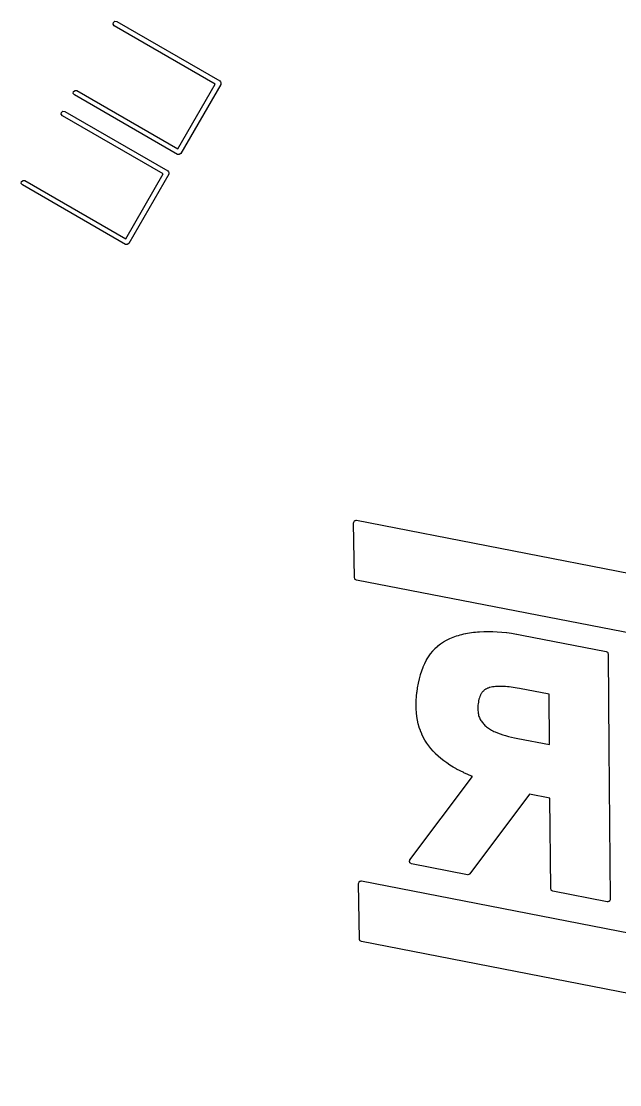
# Model space of a CAD drawing. Extents: x 48.6 to 101.4, y -117.4 to -43.9.
# Drawn here: x 48.61 to 63.01, y -97.3 to -71.71 of the extents above; entities that cross this region are included whole.
import ezdxf

# ---------------------------------------------------------------- set-up
doc = ezdxf.new("R2010")
doc.units = 0
doc.layers.add('BLACK', color=7, linetype='CONTINUOUS')

msp = doc.modelspace()

# ---------------------------------------------------------------- linework, layer by layer
at = {"layer": 'BLACK', "linetype": 'CONTINUOUS'}
for p, q in [((50.8204, -71.7826), (50.8264, -71.7371)), ((50.8483, -71.819), (50.8204, -71.7826)), ((50.8264, -71.7371), (50.8628, -71.7091)), ((53.2732, -73.219), (50.8483, -71.819)), ((50.8628, -71.7091), (50.9083, -71.7151)), ((50.9083, -71.7151), (53.3851, -73.1451)), ((53.3851, -73.1451), (53.402, -73.1671)), ((53.402, -73.1671), (53.4131, -73.1815)), ((53.4131, -73.1815), (53.4071, -73.2271)), ((49.8604, -73.4454), (49.8664, -73.3998)), ((49.8664, -73.3998), (49.9028, -73.3719)), ((49.9028, -73.3719), (49.9483, -73.3779)), ((49.9483, -73.3779), (52.3732, -74.7779)), ((52.3732, -74.7779), (53.2732, -73.219)), ((53.4071, -73.2271), (52.4471, -74.8898)), ((49.8883, -73.4818), (49.8604, -73.4454)), ((52.3651, -74.9118), (49.8883, -73.4818)), ((49.5704, -73.9477), (49.5764, -73.9021)), ((49.5983, -73.9841), (49.5704, -73.9477)), ((49.5764, -73.9021), (49.6128, -73.8742)), ((49.6128, -73.8742), (49.6583, -73.8802)), ((49.6583, -73.8802), (52.1351, -75.3102)), ((52.0232, -75.3841), (49.5983, -73.9841)), ((52.4107, -74.9178), (52.3651, -74.9118)), ((52.3651, -74.9118), (52.3651, -74.9118)), ((52.4471, -74.8898), (52.4107, -74.9178)), ((51.1232, -76.9429), (52.0232, -75.3841)), ((52.1571, -75.3921), (51.1971, -77.0549)), ((52.1351, -75.3102), (52.152, -75.3321)), ((52.152, -75.3321), (52.1631, -75.3466)), ((52.1631, -75.3466), (52.1571, -75.3921)), ((48.6104, -75.6104), (48.6164, -75.5649)), ((48.6383, -75.6469), (48.6104, -75.6104)), ((48.6164, -75.5649), (48.6528, -75.5369)), ((51.1151, -77.0769), (48.6383, -75.6469)), ((48.6528, -75.5369), (48.6983, -75.5429)), ((48.6983, -75.5429), (51.1232, -76.9429)), ((51.1607, -77.0828), (51.1151, -77.0769)), ((51.1151, -77.0769), (51.1151, -77.0769)), ((51.1971, -77.0549), (51.1607, -77.0828)), ((56.6055, -83.7759), (56.6079, -83.7699)), ((56.6236, -85.0993), (56.6055, -83.7759)), ((56.6066, -83.7636), (56.6161, -83.7492)), ((56.6079, -83.7699), (56.6066, -83.7636)), ((56.6161, -83.7492), (56.6225, -83.7331)), ((56.6225, -83.7331), (56.6284, -83.7306)), ((56.6284, -83.7306), (56.632, -83.7252)), ((56.632, -83.7252), (56.6489, -83.7218)), ((56.6489, -83.7218), (56.6647, -83.715)), ((56.6647, -83.715), (56.6707, -83.7173)), ((56.6707, -83.7173), (56.677, -83.7161)), ((56.677, -83.7161), (66.4091, -85.6078)), ((56.6304, -85.1152), (56.6236, -85.0993)), ((56.6339, -85.1321), (56.6304, -85.1152)), ((56.6393, -85.1357), (56.6339, -85.1321)), ((56.6418, -85.1416), (56.6393, -85.1357)), ((56.6578, -85.148), (56.6418, -85.1416)), ((56.6722, -85.1575), (56.6578, -85.148)), ((76.19, -88.9513), (56.6722, -85.1575)), ((59.0813, -86.4989), (59.1223, -86.486)), ((59.1223, -86.486), (59.1231, -86.486)), ((59.1231, -86.486), (59.1237, -86.4856)), ((59.1237, -86.4856), (59.1654, -86.4735)), ((59.1654, -86.4735), (59.1661, -86.4736)), ((59.1661, -86.4736), (59.1667, -86.4732)), ((59.1667, -86.4732), (59.2092, -86.462)), ((59.2092, -86.462), (59.2099, -86.4621)), ((59.2099, -86.4621), (59.2105, -86.4616)), ((59.2105, -86.4616), (59.2536, -86.4513)), ((59.2536, -86.4513), (59.2543, -86.4514)), ((59.2543, -86.4514), (59.2549, -86.451)), ((59.2549, -86.451), (59.2988, -86.4415)), ((59.2988, -86.4415), (59.2995, -86.4416)), ((59.2995, -86.4416), (59.3, -86.4412)), ((59.3, -86.4412), (59.3446, -86.4326)), ((59.3446, -86.4326), (59.3453, -86.4327)), ((59.3453, -86.4327), (59.3459, -86.4324)), ((59.3459, -86.4324), (59.3911, -86.4245)), ((59.3911, -86.4245), (59.3918, -86.4247)), ((59.3918, -86.4247), (59.3923, -86.4243)), ((59.3923, -86.4243), (59.4383, -86.4174)), ((59.4383, -86.4174), (59.439, -86.4175)), ((59.439, -86.4175), (59.4395, -86.4172)), ((59.4395, -86.4172), (59.4862, -86.4111)), ((59.4862, -86.4111), (59.4868, -86.4112)), ((59.4868, -86.4112), (59.4874, -86.4109)), ((59.4874, -86.4109), (59.5348, -86.4057)), ((59.5348, -86.4057), (59.5354, -86.4058)), ((59.5354, -86.4058), (59.5359, -86.4055)), ((59.5359, -86.4055), (59.584, -86.4011)), ((59.584, -86.4011), (59.5846, -86.4013)), ((59.5846, -86.4013), (59.5851, -86.401)), ((59.5851, -86.401), (59.6339, -86.3974)), ((59.6339, -86.3974), (59.6348, -86.3977)), ((59.6348, -86.3977), (59.6355, -86.3973)), ((59.6355, -86.3973), (59.7353, -86.3927)), ((59.7353, -86.3927), (59.7363, -86.3931)), ((59.7363, -86.3931), (59.7373, -86.3926)), ((59.7373, -86.3926), (59.8399, -86.3913)), ((59.8399, -86.3913), (59.8409, -86.3917)), ((59.8409, -86.3917), (59.8419, -86.3914)), ((59.8419, -86.3914), (59.9473, -86.3935)), ((59.9473, -86.3935), (59.9482, -86.3938)), ((59.9482, -86.3938), (59.9491, -86.3935)), ((59.9491, -86.3935), (60.0574, -86.399)), ((60.0574, -86.399), (60.0582, -86.3994)), ((60.0582, -86.3994), (60.0591, -86.3991)), ((60.0591, -86.3991), (60.1702, -86.4079)), ((60.1702, -86.4079), (60.171, -86.4083)), ((60.171, -86.4083), (60.1718, -86.4081)), ((60.1718, -86.4081), (60.2857, -86.4203)), ((60.2857, -86.4203), (60.2865, -86.4207)), ((60.2865, -86.4207), (60.2873, -86.4205)), ((60.2873, -86.4205), (60.404, -86.4361)), ((60.404, -86.4361), (60.4047, -86.4365)), ((60.4047, -86.4365), (60.4055, -86.4363)), ((60.4055, -86.4363), (60.525, -86.4553)), ((60.525, -86.4553), (60.5257, -86.4557)), ((60.5257, -86.4557), (60.5264, -86.4556)), ((60.5264, -86.4556), (60.6488, -86.4779)), ((60.6488, -86.4779), (60.6491, -86.4781)), ((60.6491, -86.4781), (60.6495, -86.4781)), ((60.6495, -86.4781), (62.6795, -86.8726)), ((58.5691, -86.7976), (58.6281, -86.743)), ((58.6281, -86.743), (58.6303, -86.7421)), ((58.6303, -86.7421), (58.6315, -86.74)), ((58.6315, -86.74), (58.6942, -86.6901)), ((58.6942, -86.6901), (58.6965, -86.6894)), ((58.6965, -86.6894), (58.6978, -86.6874)), ((58.6978, -86.6874), (58.7642, -86.6422)), ((58.7642, -86.6422), (58.7665, -86.6417)), ((58.7665, -86.6417), (58.768, -86.6398)), ((58.768, -86.6398), (58.838, -86.5993)), ((58.838, -86.5993), (58.8403, -86.599)), ((58.8403, -86.599), (58.8419, -86.5973)), ((58.8419, -86.5973), (58.9157, -86.5615)), ((58.9157, -86.5615), (58.9179, -86.5614)), ((58.9179, -86.5614), (58.9195, -86.5598)), ((58.9195, -86.5598), (58.997, -86.5287)), ((58.997, -86.5287), (58.9979, -86.5287)), ((58.9979, -86.5287), (58.9986, -86.5281)), ((58.9986, -86.5281), (59.0382, -86.5135)), ((59.0382, -86.5135), (59.039, -86.5135)), ((59.039, -86.5135), (59.0396, -86.513)), ((59.0396, -86.513), (59.0799, -86.4993)), ((59.0799, -86.4993), (59.0807, -86.4994)), ((59.0807, -86.4994), (59.0813, -86.4989)), ((58.3592, -87.0765), (58.4035, -87.003)), ((58.4035, -87.003), (58.4052, -87.0017)), ((58.4052, -87.0017), (58.4057, -86.9996)), ((58.4057, -86.9996), (58.4536, -86.9308)), ((58.4536, -86.9308), (58.4555, -86.9296)), ((58.4555, -86.9296), (58.4561, -86.9275)), ((58.4561, -86.9275), (58.5078, -86.8634)), ((58.5078, -86.8634), (58.5098, -86.8623)), ((58.5098, -86.8623), (58.5106, -86.8601)), ((58.5106, -86.8601), (58.5659, -86.8007)), ((58.5659, -86.8007), (58.5681, -86.7998)), ((58.5681, -86.7998), (58.5691, -86.7976)), ((62.6795, -86.8726), (62.694, -86.8822)), ((62.694, -86.8822), (62.7101, -86.8888)), ((62.7101, -86.8888), (62.7126, -86.8945)), ((62.7126, -86.8945), (62.7178, -86.898)), ((62.7178, -86.898), (62.7213, -86.9151)), ((62.7213, -86.9151), (62.7281, -86.9311)), ((62.7281, -86.9311), (62.7465, -89.1877)), ((58.2439, -87.3352), (58.2771, -87.2475)), ((58.2771, -87.2475), (58.2783, -87.2462)), ((58.2783, -87.2443), (58.3152, -87.1614)), ((58.2783, -87.2462), (58.2783, -87.2443)), ((58.3152, -87.1614), (58.3166, -87.16)), ((58.3166, -87.16), (58.3168, -87.1581)), ((58.3168, -87.1581), (58.3573, -87.0799)), ((58.3573, -87.0799), (58.3589, -87.0786)), ((58.3589, -87.0786), (58.3592, -87.0765)), ((58.1867, -87.5306), (58.2125, -87.4334)), ((58.2125, -87.4334), (58.2135, -87.4322)), ((58.2133, -87.4306), (58.2428, -87.3382)), ((58.2135, -87.4322), (58.2133, -87.4306)), ((58.2428, -87.3382), (58.2439, -87.3369)), ((58.2439, -87.3369), (58.2439, -87.3352)), ((58.1293, -87.851), (58.1442, -87.7465)), ((58.1442, -87.7465), (58.1447, -87.7455)), ((58.1445, -87.7445), (58.1635, -87.6373)), ((58.1447, -87.7455), (58.1445, -87.7445)), ((58.1635, -87.6373), (58.1642, -87.6363)), ((58.164, -87.6351), (58.1861, -87.5332)), ((58.1642, -87.6363), (58.164, -87.6351)), ((58.1861, -87.5332), (58.1869, -87.532)), ((58.1869, -87.532), (58.1867, -87.5306)), ((59.8004, -87.7699), (59.7884, -87.7764)), ((59.8129, -87.7639), (59.8004, -87.7699)), ((59.8258, -87.7582), (59.8129, -87.7639)), ((59.8392, -87.7531), (59.8258, -87.7582)), ((59.853, -87.7483), (59.8392, -87.7531)), ((59.8673, -87.7439), (59.853, -87.7483)), ((59.8816, -87.7402), (59.8673, -87.7439)), ((59.914, -87.7334), (59.8816, -87.7402)), ((59.9473, -87.7278), (59.914, -87.7334)), ((59.982, -87.7232), (59.9473, -87.7278)), ((60.018, -87.7196), (59.982, -87.7232)), ((60.0551, -87.7169), (60.018, -87.7196)), ((60.0934, -87.7152), (60.0551, -87.7169)), ((60.133, -87.7146), (60.0934, -87.7152)), ((60.1737, -87.7149), (60.133, -87.7146)), ((60.2156, -87.7162), (60.1737, -87.7149)), ((60.2587, -87.7186), (60.2156, -87.7162)), ((60.303, -87.722), (60.2587, -87.7186)), ((60.3485, -87.7264), (60.303, -87.722)), ((60.3951, -87.7318), (60.3485, -87.7264)), ((60.4429, -87.7383), (60.3951, -87.7318)), ((60.4919, -87.7458), (60.4429, -87.7383)), ((60.5421, -87.7543), (60.4919, -87.7458)), ((60.5936, -87.7639), (60.5421, -87.7543)), ((61.3084, -87.9028), (60.5936, -87.7639)), ((58.1115, -88.0565), (58.1181, -87.9573)), ((58.1181, -87.9573), (58.1186, -87.9562)), ((58.1183, -87.955), (58.129, -87.8532)), ((58.1186, -87.9562), (58.1183, -87.955)), ((58.129, -87.8532), (58.1296, -87.8521)), ((58.1296, -87.8521), (58.1293, -87.851)), ((59.6194, -88.023), (59.6113, -88.0594)), ((59.6289, -87.9892), (59.6194, -88.023)), ((59.6399, -87.9577), (59.6289, -87.9892)), ((59.6525, -87.928), (59.6399, -87.9577)), ((59.659, -87.9148), (59.6525, -87.928)), ((59.666, -87.9016), (59.659, -87.9148)), ((59.6734, -87.889), (59.666, -87.9016)), ((59.6811, -87.8769), (59.6734, -87.889)), ((59.6891, -87.8654), (59.6811, -87.8769)), ((59.6975, -87.8544), (59.6891, -87.8654)), ((59.7062, -87.8439), (59.6975, -87.8544)), ((59.7152, -87.8338), (59.7062, -87.8439)), ((59.7246, -87.8243), (59.7152, -87.8338)), ((59.7343, -87.8152), (59.7246, -87.8243)), ((59.7443, -87.8065), (59.7343, -87.8152)), ((59.7548, -87.7984), (59.7443, -87.8065)), ((59.7656, -87.7906), (59.7548, -87.7984)), ((59.7768, -87.7833), (59.7656, -87.7906)), ((59.7884, -87.7764), (59.7768, -87.7833)), ((61.3175, -89.1152), (61.3084, -87.9028)), ((58.1089, -88.1556), (58.1114, -88.059)), ((58.1094, -88.1569), (58.1089, -88.1556)), ((58.1089, -88.1582), (58.1094, -88.1569)), ((58.1106, -88.2521), (58.1089, -88.1582)), ((58.1112, -88.2534), (58.1106, -88.2521)), ((58.1107, -88.2548), (58.1112, -88.2534)), ((58.1165, -88.3461), (58.1107, -88.2548)), ((58.1114, -88.059), (58.1119, -88.0578)), ((58.1119, -88.0578), (58.1115, -88.0565)), ((59.5931, -88.2011), (59.592, -88.2341)), ((59.592, -88.2341), (59.5921, -88.266)), ((59.5921, -88.266), (59.5936, -88.2969)), ((59.5957, -88.1672), (59.5931, -88.2011)), ((59.5995, -88.1321), (59.5957, -88.1672)), ((59.6047, -88.0961), (59.5995, -88.1321)), ((59.6113, -88.0594), (59.6047, -88.0961)), ((58.1172, -88.3475), (58.1165, -88.3461)), ((58.1167, -88.349), (58.1172, -88.3475)), ((58.1267, -88.4376), (58.1167, -88.349)), ((58.1275, -88.4391), (58.1267, -88.4376)), ((58.1271, -88.4407), (58.1275, -88.4391)), ((58.1412, -88.5266), (58.1271, -88.4407)), ((58.1421, -88.5281), (58.1412, -88.5266)), ((58.1418, -88.5298), (58.1421, -88.5281)), ((58.16, -88.6131), (58.1418, -88.5298)), ((59.5936, -88.2969), (59.5964, -88.3268)), ((59.5964, -88.3268), (59.6004, -88.3556)), ((59.6004, -88.3556), (59.6057, -88.3835)), ((59.6057, -88.3835), (59.6123, -88.4105)), ((59.6123, -88.4105), (59.6201, -88.4364)), ((59.6201, -88.4364), (59.6291, -88.4615)), ((59.6291, -88.4615), (59.6394, -88.4856)), ((59.6394, -88.4856), (59.6509, -88.5089)), ((59.6509, -88.5089), (59.6634, -88.5309)), ((59.6634, -88.5309), (59.6773, -88.5516)), ((58.161, -88.6146), (58.16, -88.6131)), ((58.1608, -88.6163), (58.161, -88.6146)), ((58.1831, -88.697), (58.1608, -88.6163)), ((58.1843, -88.6985), (58.1831, -88.697)), ((58.1841, -88.7003), (58.1843, -88.6985)), ((58.2106, -88.7783), (58.1841, -88.7003)), ((58.2119, -88.7798), (58.2106, -88.7783)), ((58.2118, -88.7816), (58.2119, -88.7798)), ((58.2425, -88.857), (58.2118, -88.7816)), ((59.6773, -88.5516), (59.6927, -88.5727)), ((59.6927, -88.5727), (59.7089, -88.5931)), ((59.7089, -88.5931), (59.7261, -88.613)), ((59.7261, -88.613), (59.7443, -88.6323)), ((59.7443, -88.6323), (59.7633, -88.6511)), ((59.7633, -88.6511), (59.7833, -88.6694)), ((59.7833, -88.6694), (59.8043, -88.6871)), ((59.8043, -88.6871), (59.8263, -88.7043)), ((59.8263, -88.7043), (59.8492, -88.7209)), ((59.8492, -88.7209), (59.8731, -88.737)), ((59.8731, -88.737), (59.898, -88.7526)), ((59.898, -88.7526), (59.9239, -88.7676)), ((59.9239, -88.7676), (59.9508, -88.782)), ((59.9508, -88.782), (59.9788, -88.7959)), ((58.2438, -88.8584), (58.2425, -88.857)), ((58.2439, -88.8603), (58.2438, -88.8584)), ((58.2786, -88.9331), (58.2439, -88.8603)), ((58.2801, -88.9344), (58.2786, -88.9331)), ((58.2803, -88.9363), (58.2801, -88.9344)), ((58.3192, -89.0065), (58.2803, -88.9363)), ((58.3207, -89.0077), (58.3192, -89.0065)), ((58.3211, -89.0096), (58.3207, -89.0077)), ((58.3641, -89.0771), (58.3211, -89.0096)), ((59.9788, -88.7959), (60.007, -88.8089)), ((60.007, -88.8089), (60.0663, -88.8324)), ((60.0663, -88.8324), (60.1286, -88.855)), ((60.1286, -88.855), (60.1934, -88.8765)), ((60.1934, -88.8765), (60.2605, -88.8968)), ((60.2605, -88.8968), (60.3301, -88.916)), ((60.3301, -88.916), (60.4021, -88.9341)), ((60.4021, -88.9341), (60.4764, -88.951)), ((60.4764, -88.951), (60.5536, -88.9668)), ((60.5536, -88.9668), (61.3175, -89.1152)), ((58.3656, -89.0781), (58.3641, -89.0771)), ((58.366, -89.0799), (58.3656, -89.0781)), ((58.412, -89.1438), (58.366, -89.0799)), ((58.4133, -89.1447), (58.412, -89.1438)), ((58.4137, -89.1462), (58.4133, -89.1447)), ((58.4632, -89.2083), (58.4137, -89.1462)), ((58.4645, -89.2091), (58.4632, -89.2083)), ((58.465, -89.2105), (58.4645, -89.2091)), ((58.5179, -89.2709), (58.465, -89.2105)), ((58.5192, -89.2716), (58.5179, -89.2709)), ((58.5198, -89.273), (58.5192, -89.2716)), ((58.5761, -89.3315), (58.5198, -89.273)), ((62.7465, -89.1877), (62.7764, -92.838)), ((58.5774, -89.3321), (58.5761, -89.3315)), ((58.578, -89.3334), (58.5774, -89.3321)), ((58.6378, -89.3902), (58.578, -89.3334)), ((58.6391, -89.3907), (58.6378, -89.3902)), ((58.6398, -89.3919), (58.6391, -89.3907)), ((58.703, -89.4468), (58.6398, -89.3919)), ((58.7043, -89.4473), (58.703, -89.4468)), ((58.7049, -89.4485), (58.7043, -89.4473)), ((58.7716, -89.5016), (58.7049, -89.4485)), ((58.7729, -89.502), (58.7716, -89.5016)), ((58.7736, -89.5031), (58.7729, -89.502)), ((58.8437, -89.5544), (58.7736, -89.5031)), ((58.8449, -89.5547), (58.8437, -89.5544)), ((58.8456, -89.5557), (58.8449, -89.5547)), ((58.9192, -89.6052), (58.8456, -89.5557)), ((58.9204, -89.6055), (58.9192, -89.6052)), ((58.9211, -89.6065), (58.9204, -89.6055)), ((58.9981, -89.6541), (58.9211, -89.6065)), ((58.9993, -89.6543), (58.9981, -89.6541)), ((59, -89.6552), (58.9993, -89.6543)), ((59.0804, -89.7011), (59, -89.6552)), ((59.0815, -89.7012), (59.0804, -89.7011)), ((59.0822, -89.7021), (59.0815, -89.7012)), ((59.1661, -89.7461), (59.0822, -89.7021)), ((59.1672, -89.7462), (59.1661, -89.7461)), ((59.1679, -89.747), (59.1672, -89.7462)), ((59.2553, -89.7892), (59.1679, -89.747)), ((59.2563, -89.7893), (59.2553, -89.7892)), ((59.257, -89.79), (59.2563, -89.7893)), ((59.3478, -89.8305), (59.257, -89.79)), ((57.9588, -91.887), (59.4679, -89.8789)), ((59.3487, -89.8305), (59.3478, -89.8305)), ((59.3494, -89.8312), (59.3487, -89.8305)), ((59.4437, -89.8698), (59.3494, -89.8312)), ((59.4446, -89.8698), (59.4437, -89.8698)), ((59.4453, -89.8704), (59.4446, -89.8698)), ((59.4679, -89.8789), (59.4453, -89.8704)), ((60.8364, -90.3095), (59.4028, -92.2211)), ((61.3277, -90.405), (60.8364, -90.3095)), ((61.3489, -92.585), (61.3277, -90.405)), ((57.9474, -91.9315), (57.9499, -91.9216)), ((57.9543, -91.9433), (57.9474, -91.9315)), ((57.9479, -91.9116), (57.9554, -91.9002)), ((57.9499, -91.9216), (57.9479, -91.9116)), ((57.9571, -91.9567), (57.9543, -91.9433)), ((57.9554, -91.9002), (57.9588, -91.887)), ((57.9656, -91.9623), (57.9571, -91.9567)), ((57.9708, -91.9711), (57.9656, -91.9623)), ((57.984, -91.9745), (57.9708, -91.9711)), ((57.9954, -91.9821), (57.984, -91.9745)), ((59.3432, -92.2441), (57.9954, -91.9821)), ((59.3533, -92.242), (59.3432, -92.2441)), ((59.3632, -92.2445), (59.3533, -92.242)), ((59.3749, -92.2376), (59.3632, -92.2445)), ((59.3883, -92.2349), (59.3749, -92.2376)), ((59.394, -92.2263), (59.3883, -92.2349)), ((59.4028, -92.2211), (59.394, -92.2263)), ((56.7242, -92.4529), (56.7266, -92.4469)), ((56.7427, -93.7953), (56.7242, -92.4529)), ((56.7253, -92.4406), (56.7349, -92.4262)), ((56.7266, -92.4469), (56.7253, -92.4406)), ((56.7349, -92.4262), (56.7412, -92.4101)), ((56.7412, -92.4101), (56.7472, -92.4076)), ((56.7472, -92.4076), (56.7507, -92.4022)), ((56.7507, -92.4022), (56.7676, -92.3988)), ((56.7676, -92.3988), (56.7835, -92.3919)), ((56.7835, -92.3919), (56.7895, -92.3943)), ((56.7895, -92.3943), (56.7958, -92.393)), ((56.7958, -92.393), (72.9701, -95.5371)), ((61.3557, -92.601), (61.3489, -92.585)), ((61.3592, -92.618), (61.3557, -92.601)), ((61.3644, -92.6215), (61.3592, -92.618)), ((61.3669, -92.6273), (61.3644, -92.6215)), ((61.383, -92.6338), (61.3669, -92.6273)), ((61.3975, -92.6434), (61.383, -92.6338)), ((62.7049, -92.8975), (61.3975, -92.6434)), ((62.75, -92.8883), (62.7329, -92.8918)), ((62.7534, -92.8831), (62.75, -92.8883)), ((62.7592, -92.8807), (62.7534, -92.8831)), ((62.7657, -92.8645), (62.7592, -92.8807)), ((62.7753, -92.85), (62.7657, -92.8645)), ((62.7764, -92.838), (62.7741, -92.8438)), ((62.7741, -92.8438), (62.7753, -92.85)), ((62.711, -92.8962), (62.7049, -92.8975)), ((62.7168, -92.8986), (62.711, -92.8962)), ((62.7329, -92.8918), (62.7168, -92.8986)), ((56.7495, -93.8111), (56.7427, -93.7953)), ((56.7529, -93.828), (56.7495, -93.8111)), ((56.7583, -93.8316), (56.7529, -93.828)), ((56.7609, -93.8375), (56.7583, -93.8316)), ((56.7769, -93.8439), (56.7609, -93.8375)), ((56.7913, -93.8534), (56.7769, -93.8439)), ((74.5141, -97.2983), (56.7913, -93.8534))]:
    msp.add_line(p, q, dxfattribs=at)

doc.saveas('drawing.dxf')
